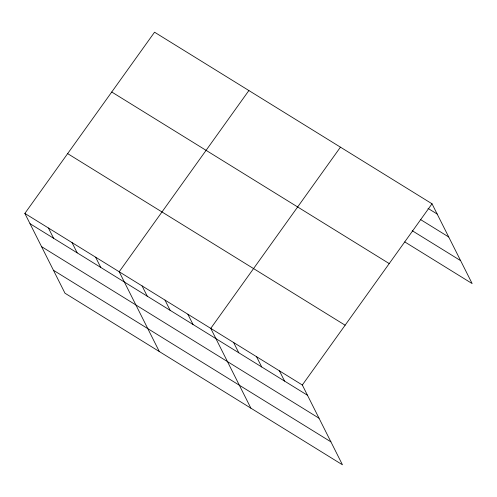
<?xml version="1.0" encoding="UTF-8"?>
<svg xmlns="http://www.w3.org/2000/svg" width="497" height="497" viewBox="0 0 497 497"><rect width="100%" height="100%" fill="white"/><g stroke="black" fill="none" stroke-linecap="round" stroke-linejoin="round"><path stroke-width="0.75" d="M24.85 213.424L302.325 385.007L342.452 464.794L64.983 293.211L24.85 213.424L154.548 32.206L432.017 203.789L472.15 283.576L404.782 241.921M248.885 90.541L119.193 271.76L159.32 351.553M340.451 147.162L210.759 328.387L250.886 408.174M302.325 385.007L432.017 203.789M428.023 208.386L437.18 214.045M420.599 219.599L448.723 236.994M412.212 230.701L460.607 260.633M111.744 92.007L389.219 263.59M67.648 153.623L345.123 325.206M30.013 223.681L307.481 395.264M41.549 246.63L319.024 418.213M53.44 270.269L330.915 441.852M279.432 370.849L284.595 381.112M256.539 356.697L261.702 366.954M233.646 342.539L238.808 352.802M187.866 314.228L193.029 324.491M164.973 300.07L170.136 310.333M142.08 285.918L147.242 296.175M95.604 257.179L100.767 267.436M72.022 242.592L77.178 252.855M48.433 228.005L53.595 238.268"/></g></svg>
